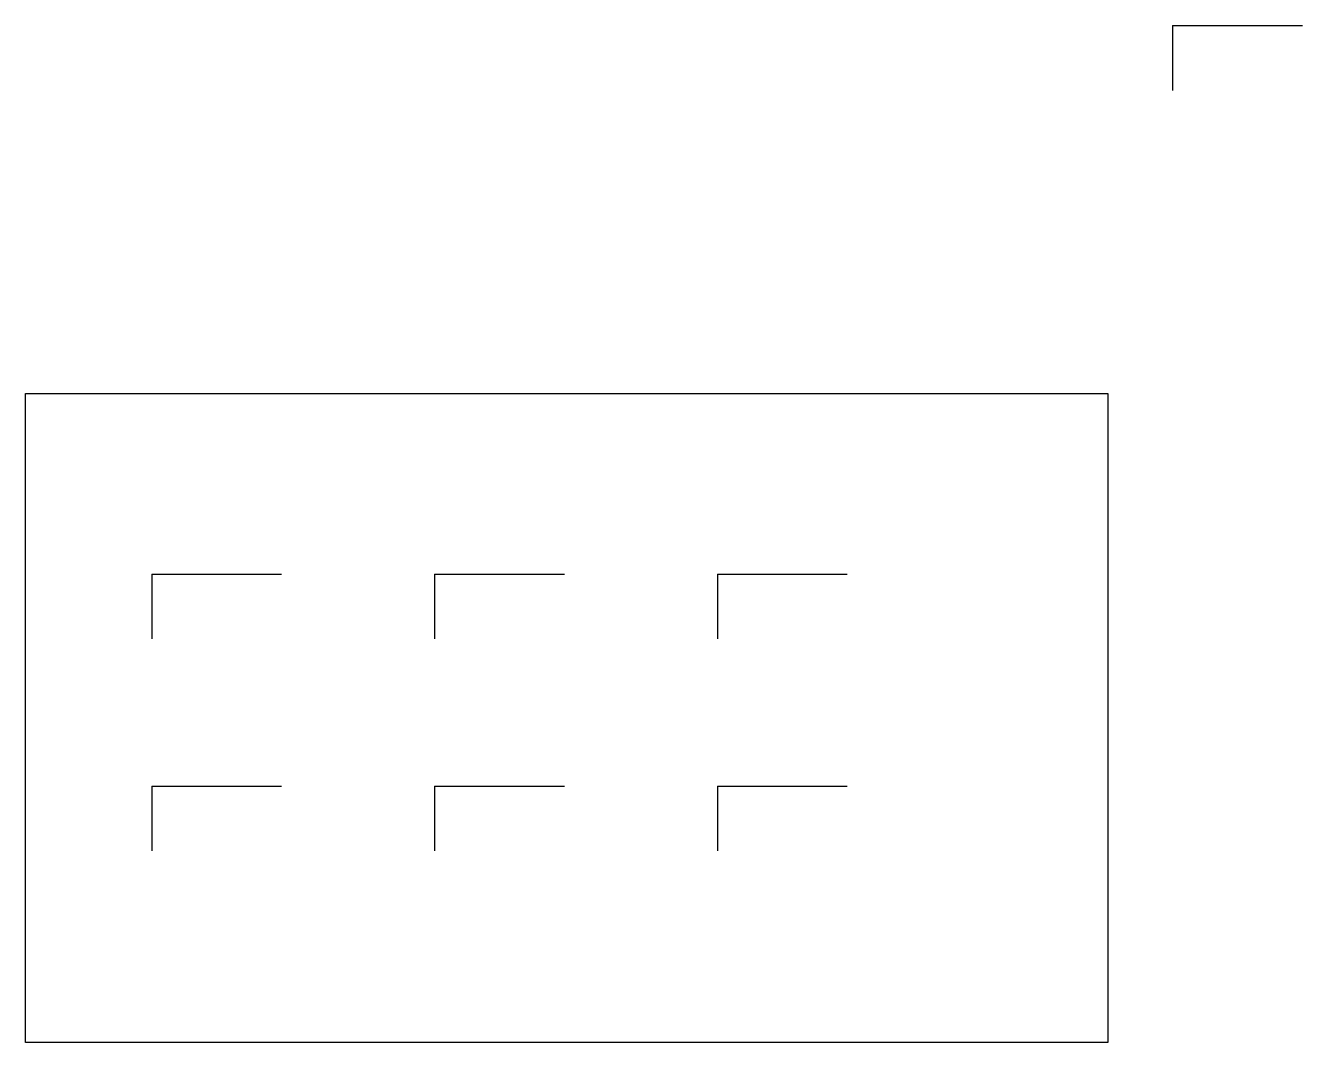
# Model space of a CAD drawing. Units: millimetres at full size, sheet at 1:100. Extents: x -12490 to 23633, y -18796 to 9980.
import ezdxf

# ---------------------------------------------------------------- set-up
doc = ezdxf.new("R2010")
doc.units = ezdxf.units.MM
doc.header["$LTSCALE"] = 100
doc.layers.add('0-0', color=7, linetype='Continuous')

msp = doc.modelspace()

# ---------------------------------------------------------------- linework, layer by layer
at = {"layer": '0-0'}
for p, q in [((19959.2, 9979.6), (23632.7, 9979.6)), ((19959.2, 9979.6), (19959.2, 8142.9)), ((-8918.4, -5540.8), (-5244.9, -5540.8)), ((-8918.4, -5540.8), (-8918.4, -7377.6)), ((-918.4, -5540.8), (2755.1, -5540.8)), ((-918.4, -5540.8), (-918.4, -7377.6)), ((7081.6, -5540.8), (10755.1, -5540.8)), ((7081.6, -5540.8), (7081.6, -7377.6)), ((-8918.4, -11540.8), (-5244.9, -11540.8)), ((-8918.4, -11540.8), (-8918.4, -13377.6)), ((-918.4, -11540.8), (2755.1, -11540.8)), ((-918.4, -11540.8), (-918.4, -13377.6)), ((7081.6, -11540.8), (10755.1, -11540.8)), ((7081.6, -11540.8), (7081.6, -13377.6))]:
    msp.add_line(p, q, dxfattribs=at)
msp.add_lwpolyline([(-12489.8, -428.6), (18122.4, -428.6), (18122.4, -18795.9), (-12489.8, -18795.9)], close=True, dxfattribs=at)

doc.saveas('drawing.dxf')
